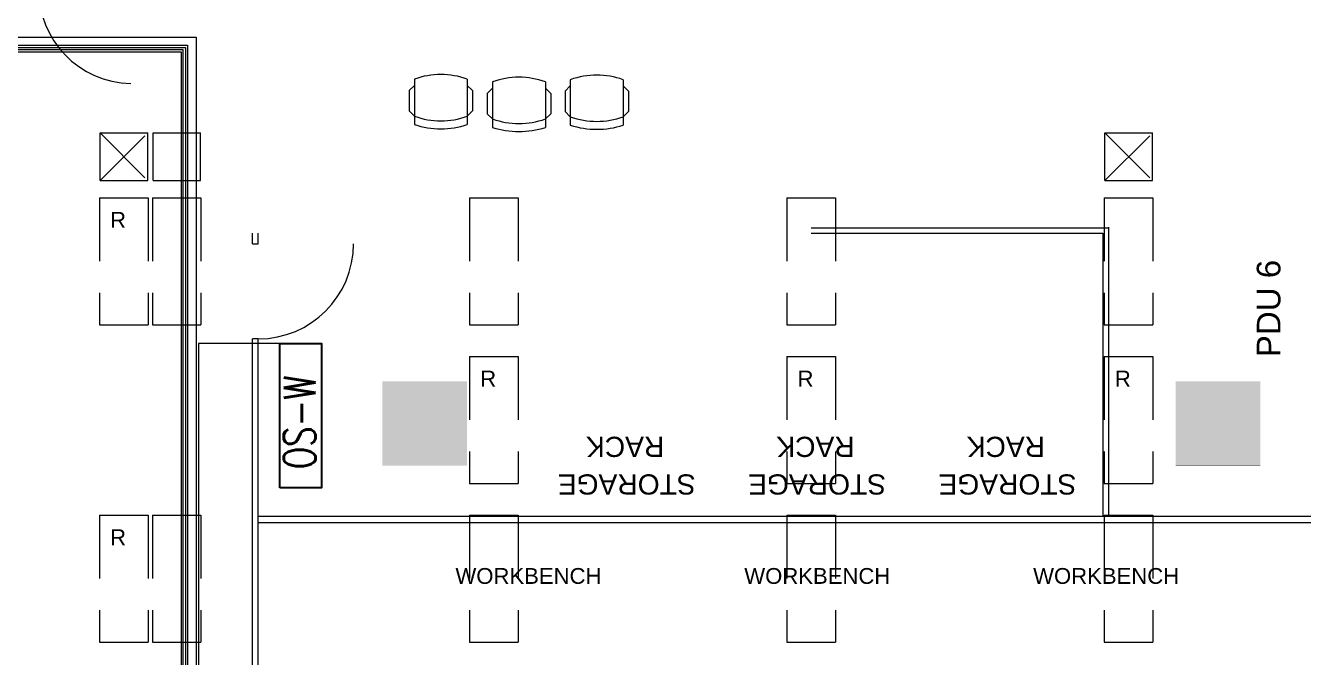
# Model space of a CAD drawing. Extents: x -6172 to 8039, y -4082 to 1639.
# Drawn here: x 286.9 to 770.3, y -12.9 to 226.1 of the extents above; entities that cross this region are included whole.
import ezdxf

# ---------------------------------------------------------------- set-up
doc = ezdxf.new("R2010")
doc.units = 0
doc.header["$LTSCALE"] = 96
doc.header["$MEASUREMENT"] = 0
doc.linetypes.add('SHORT_DASHES', pattern=[0.375, 0.25, -0.125])
doc.layers.get('0').update_dxf_attribs({"linetype": 'CONTINUOUS', "lineweight": 0})
for name, color, linetype, lineweight in [('21', 7, 'CONTINUOUS', 0), ('A-DOOR', 2, 'CONTINUOUS', 0), ('A-FURN-CHAR', 3, 'CONTINUOUS', 0), ('A-GRID-COLS', 2, 'CONTINUOUS', 0), ('A-PATT-WALL', 1, 'CONTINUOUS', 0), ('A-WALL-FULL', 6, 'CONTINUOUS', 0), ('FLT-Peripheral Wiring', 214, 'CONTINUOUS', 0), ('NTS_NOT_TO_STANDARDS', 7, 'CONTINUOUS', 0)]:
    doc.layers.add(name, color=color, linetype=linetype, lineweight=lineweight)
doc.layers.add('FLT-Occupancy-Sensor', color=160, linetype='CONTINUOUS')
doc.styles.add('ARIAL', font='ARIAL', dxfattribs={"height": 0.2})
doc.styles.add('SIM-00', font='SIMPLEX.SHX', dxfattribs={"width": 0.75})

# ---------------------------------------------------------------- blocks, each defined once
blk = doc.blocks.new('ZZ000001')
at = {"layer": '21', "color": 7, "linetype": 'SHORT_DASHES'}
for p, q in [((315.15, 167.45), (333.15, 185.45)), ((315.15, 185.45), (333.15, 167.45)), ((315.15, 167.45), (315.15, 185.45)), ((315.15, 185.45), (333.15, 185.45)), ((333.15, 167.45), (333.15, 185.45)), ((335.15, 167.45), (335.15, 185.45)), ((335.15, 185.45), (353.15, 185.45)), ((353.15, 167.45), (353.15, 185.45)), ((695.17, 167.45), (713.17, 185.45)), ((695.17, 185.45), (713.17, 167.45)), ((695.17, 167.45), (695.17, 185.45)), ((695.17, 185.45), (713.17, 185.45)), ((713.17, 167.45), (713.17, 185.45)), ((315.15, 167.45), (333.15, 167.45)), ((335.15, 167.45), (353.15, 167.45)), ((695.17, 167.45), (713.17, 167.45)), ((314.9, 160.95), (314.9, 112.95)), ((314.9, 160.95), (333.27, 160.95)), ((333.27, 160.95), (333.27, 112.95)), ((334.9, 160.95), (334.9, 112.95)), ((334.9, 160.95), (353.27, 160.95)), ((353.27, 160.95), (353.27, 112.95)), ((454.9, 160.95), (454.9, 112.95)), ((454.9, 160.95), (473.28, 160.95)), ((473.28, 160.95), (473.28, 112.95)), ((574.91, 160.95), (574.91, 112.95)), ((574.91, 160.95), (593.29, 160.95)), ((593.29, 160.95), (593.29, 112.95)), ((694.92, 160.95), (694.92, 112.95)), ((694.92, 160.95), (713.29, 160.95)), ((713.29, 160.95), (713.29, 112.95)), ((314.9, 112.95), (333.27, 112.95)), ((334.9, 112.95), (353.27, 112.95)), ((454.9, 112.95), (473.28, 112.95)), ((574.91, 112.95), (593.29, 112.95)), ((694.92, 112.95), (713.29, 112.95)), ((454.9, 100.95), (454.9, 52.94)), ((454.9, 100.95), (473.28, 100.95)), ((473.28, 100.95), (473.28, 52.94)), ((574.91, 100.95), (574.91, 52.94)), ((574.91, 100.95), (593.29, 100.95)), ((593.29, 100.95), (593.29, 52.94)), ((694.92, 100.95), (694.92, 52.94)), ((694.92, 100.95), (713.29, 100.95)), ((713.29, 100.95), (713.29, 52.94)), ((454.9, 52.94), (473.28, 52.94)), ((574.91, 52.94), (593.29, 52.94)), ((694.92, 52.94), (713.29, 52.94)), ((314.9, 40.94), (314.9, -7.06)), ((314.9, 40.94), (333.27, 40.94)), ((333.27, 40.94), (333.27, -7.06)), ((334.9, 40.94), (334.9, -7.06)), ((334.9, 40.94), (353.27, 40.94)), ((353.27, 40.94), (353.27, -7.06)), ((454.9, 40.94), (454.9, -7.06)), ((454.9, 40.94), (473.28, 40.94)), ((473.28, 40.94), (473.28, -7.06)), ((574.91, 40.94), (574.91, -7.06)), ((574.91, 40.94), (593.29, 40.94)), ((593.29, 40.94), (593.29, -7.06)), ((694.92, 40.94), (694.92, -7.06)), ((694.92, 40.94), (713.29, 40.94)), ((713.29, 40.94), (713.29, -7.06)), ((314.9, -7.06), (333.27, -7.06)), ((334.9, -7.06), (353.27, -7.06)), ((454.9, -7.06), (473.28, -7.06)), ((574.91, -7.06), (593.29, -7.06)), ((694.92, -7.06), (713.29, -7.06))]:
    blk.add_line(p, q, dxfattribs=at)
at = {"layer": '21', "color": 7, "linetype": 'SHORT_DASHES', "style": 'ARIAL'}
for p in [(318.9, 149.57), (458.9, 89.57), (578.91, 89.57), (698.92, 89.57), (318.9, 29.57)]:
    blk.add_text('R', height=6, dxfattribs=at).set_placement(p)
blk = doc.blocks.new('FLT-Occupancy Sensor Wall Mount')
at = {"layer": 'FLT-Occupancy-Sensor'}
blk.add_lwpolyline([(0, 0), (54.64, 0), (54.64, -15.71), (0, -15.71)], close=True, dxfattribs=at)
at = {"layer": 'FLT-Occupancy-Sensor', "insert": (7.08, -1.46), "char_height": 12, "width": 54.6376, "attachment_point": 1, "style": 'SIM-00'}
blk.add_mtext('OS-W', dxfattribs=at)

msp = doc.modelspace()

# ---------------------------------------------------------------- linework, layer by layer
at = {"layer": 'A-DOOR', "const_width": 0.00174}
for points in [[(326.75, 240.17), (326.75, 204.17)], [(326.75, 240.17), (327.94, 240.17), (327.94, 204.17), (326.75, 204.17)], [(374.98, 142.37), (374.98, 143.57), (410.98, 143.57), (410.98, 142.37)], [(374.98, 142.37), (410.98, 142.37)]]:
    msp.add_lwpolyline(points, dxfattribs=at)
at = {"layer": 'A-DOOR'}
for centre, radius, start, end in [((327.35, 239.57), 35.4, 179.0287, 269.028), ((374.98, 143.57), 36, 270, 0)]:
    msp.add_arc(centre, radius, start, end, dxfattribs=at)
at = {"layer": 'A-FURN-CHAR'}
for p, q in [((432.03, 201.44), (434.03, 203.44)), ((434.03, 205.8), (434.03, 188.6)), ((454.03, 205.8), (454.03, 188.6)), ((456.03, 201.44), (454.03, 203.44)), ((463.56, 204.77), (463.56, 187.56)), ((483.56, 204.77), (483.56, 187.56)), ((490.98, 201.23), (492.98, 203.23)), ((492.98, 205.59), (492.98, 188.39)), ((512.98, 205.59), (512.98, 188.39)), ((514.98, 201.23), (512.98, 203.23)), ((432.03, 201.44), (432.03, 193.76)), ((456.03, 201.44), (456.03, 193.76)), ((461.56, 200.41), (463.56, 202.41)), ((461.56, 200.41), (461.56, 192.73)), ((485.56, 200.41), (483.56, 202.41)), ((485.56, 200.41), (485.56, 192.73)), ((490.98, 201.23), (490.98, 193.55)), ((514.98, 201.23), (514.98, 193.55)), ((432.03, 193.76), (434.03, 191.76)), ((456.03, 193.76), (454.03, 191.76)), ((490.98, 193.55), (492.98, 191.55)), ((514.98, 193.55), (512.98, 191.55)), ((461.56, 192.73), (463.56, 190.73)), ((485.56, 192.73), (483.56, 190.73))]:
    msp.add_line(p, q, dxfattribs=at)
for centre, radius, start, end in [((444.03, 177.94), 29.6, 70.2562, 109.7437), ((473.56, 176.91), 29.6, 70.2562, 109.7437), ((502.98, 177.73), 29.6, 70.2562, 109.7437), ((444.03, 219.63), 29.6, 250.2562, 289.7436), ((444.03, 219.63), 32.6, 252.1378, 287.8621), ((473.56, 218.59), 29.6, 250.2562, 289.7436), ((502.98, 219.42), 29.6, 250.2562, 289.7436), ((473.56, 218.59), 32.6, 252.1378, 287.8621), ((502.98, 219.42), 32.6, 252.1378, 287.8621)]:
    msp.add_arc(centre, radius, start, end, dxfattribs=at)
at = {"layer": 'A-GRID-COLS', "const_width": 0.00174}
for points in [[(421.93, 91.58), (453.94, 59.58)], [(421.93, 59.58), (453.94, 91.58)], [(421.93, 59.58), (421.93, 91.58), (453.94, 91.58), (453.94, 59.58), (421.93, 59.58)], [(721.91, 91.57), (753.91, 59.57)], [(721.91, 59.57), (721.91, 91.57), (753.91, 91.57), (753.91, 59.57), (721.91, 59.57)], [(721.91, 59.57), (753.91, 91.57)], [(437.93, 75.57), (437.93, 75.57)], [(737.92, 75.57), (737.92, 75.57)]]:
    msp.add_lwpolyline(points, dxfattribs=at)
at = {"layer": 'A-PATT-WALL'}
for points in [[(421.93, 91.58), (453.94, 91.58), (421.93, 59.58), (453.94, 59.58)], [(721.91, 91.57), (753.91, 91.57), (721.91, 59.57), (753.91, 59.57)]]:
    msp.add_solid(points, dxfattribs=at)
at = {"layer": 'A-WALL-FULL'}
for p, q in [((372.73, 143.57), (372.73, 147.57)), ((374.98, 143.57), (374.98, 147.57)), ((696.64, 149.44), (584.13, 149.44)), ((584.13, 147.56), (694.39, 147.56)), ((694.39, 147.56), (694.39, 40.42)), ((696.64, 40.42), (696.64, 149.81)), ((372.73, 143.57), (374.98, 143.57)), ((374.98, 107.57), (372.73, 107.57)), ((372.73, -191.08), (372.73, 107.57)), ((374.98, -191.08), (374.98, 107.57)), ((816.64, 40.42), (374.98, 40.42)), ((374.98, 38.17), (814.39, 38.17))]:
    msp.add_line(p, q, dxfattribs=at)
at = {"layer": 'A-WALL-FULL', "const_width": 0.00174}
for points in [[(584.13, 147.56), (584.13, 464.8)], [(580.12, 151.57), (580.12, 460.79)], [(370.16, 151.57), (370.16, 243.58)], [(366.15, 239.57), (366.15, 147.57)], [(370.16, 151.57), (580.12, 151.57)], [(584.13, 147.56), (366.15, 147.57)]]:
    msp.add_lwpolyline(points, dxfattribs=at)
at = {"layer": 'FLT-Peripheral Wiring'}
for points in [[(182.85, 881.12), (182.85, 221.71), (351.41, 221.71), (351.41, -307.74), (888.44, -307.74), (888.44, -1195.48), (973.25, -1195.48)], [(142.31, 770.96), (179.72, 770.96), (179.72, 218.68), (348.15, 218.68), (348.15, -310.15), (887.01, -310.15), (887.01, -1196.7), (973.25, -1196.7)], [(-136.1, 587.3), (178.65, 587.3), (178.65, 217.71), (347.49, 217.71), (347.49, -310.91), (886.29, -310.91), (886.29, -1196.85), (973.25, -1196.85)], [(162.15, 412.05), (177.65, 412.05), (177.65, 216.97), (346.46, 216.97), (346.46, -311.8), (885.69, -311.8), (885.69, -1197.17), (973.25, -1197.17)], [(136, 200.71), (179.75, 200.71), (179.75, 216.18), (345.78, 216.18), (345.78, -312.48), (884.83, -312.48), (884.83, -1197.57), (973.25, -1197.57)], [(383.15, 105.83), (352.3, 105.83), (352.3, -306.93), (889.12, -306.93), (889.12, -1194.89), (973.25, -1194.89)]]:
    msp.add_lwpolyline(points, dxfattribs=at)

# ---------------------------------------------------------------- block references
msp.add_blockref('ZZ000001', (0, 0))
at = {"layer": 'FLT-Occupancy-Sensor', "rotation": 90}
msp.add_blockref('FLT-Occupancy Sensor Wall Mount', (383.15, 51.19), dxfattribs=at)

# ---------------------------------------------------------------- texts
at = {"layer": 'NTS_NOT_TO_STANDARDS', "style": 'ARIAL'}
for s, height, rotation, p in [('PDU 6', 8.948, 90.0022, (761.55, 100.65)), ('    RACK', 7.635, 180, (540.39, 70.57)), ('    RACK', 7.635, 180, (612.39, 70.57)), ('    RACK', 7.635, 180, (684.39, 70.57)), ('STORAGE ', 7.635, 180, (540.39, 56.35)), ('STORAGE ', 7.635, 180, (612.39, 56.35)), ('STORAGE ', 7.635, 180, (684.39, 56.35))]:
    msp.add_text(s, height=height, rotation=rotation, dxfattribs=at).set_placement(p)
for p in [(449.54, 14.94), (558.79, 14.94), (668.04, 14.94)]:
    msp.add_text('WORKBENCH', height=5.979, dxfattribs=at).set_placement(p)

doc.saveas('drawing.dxf')
